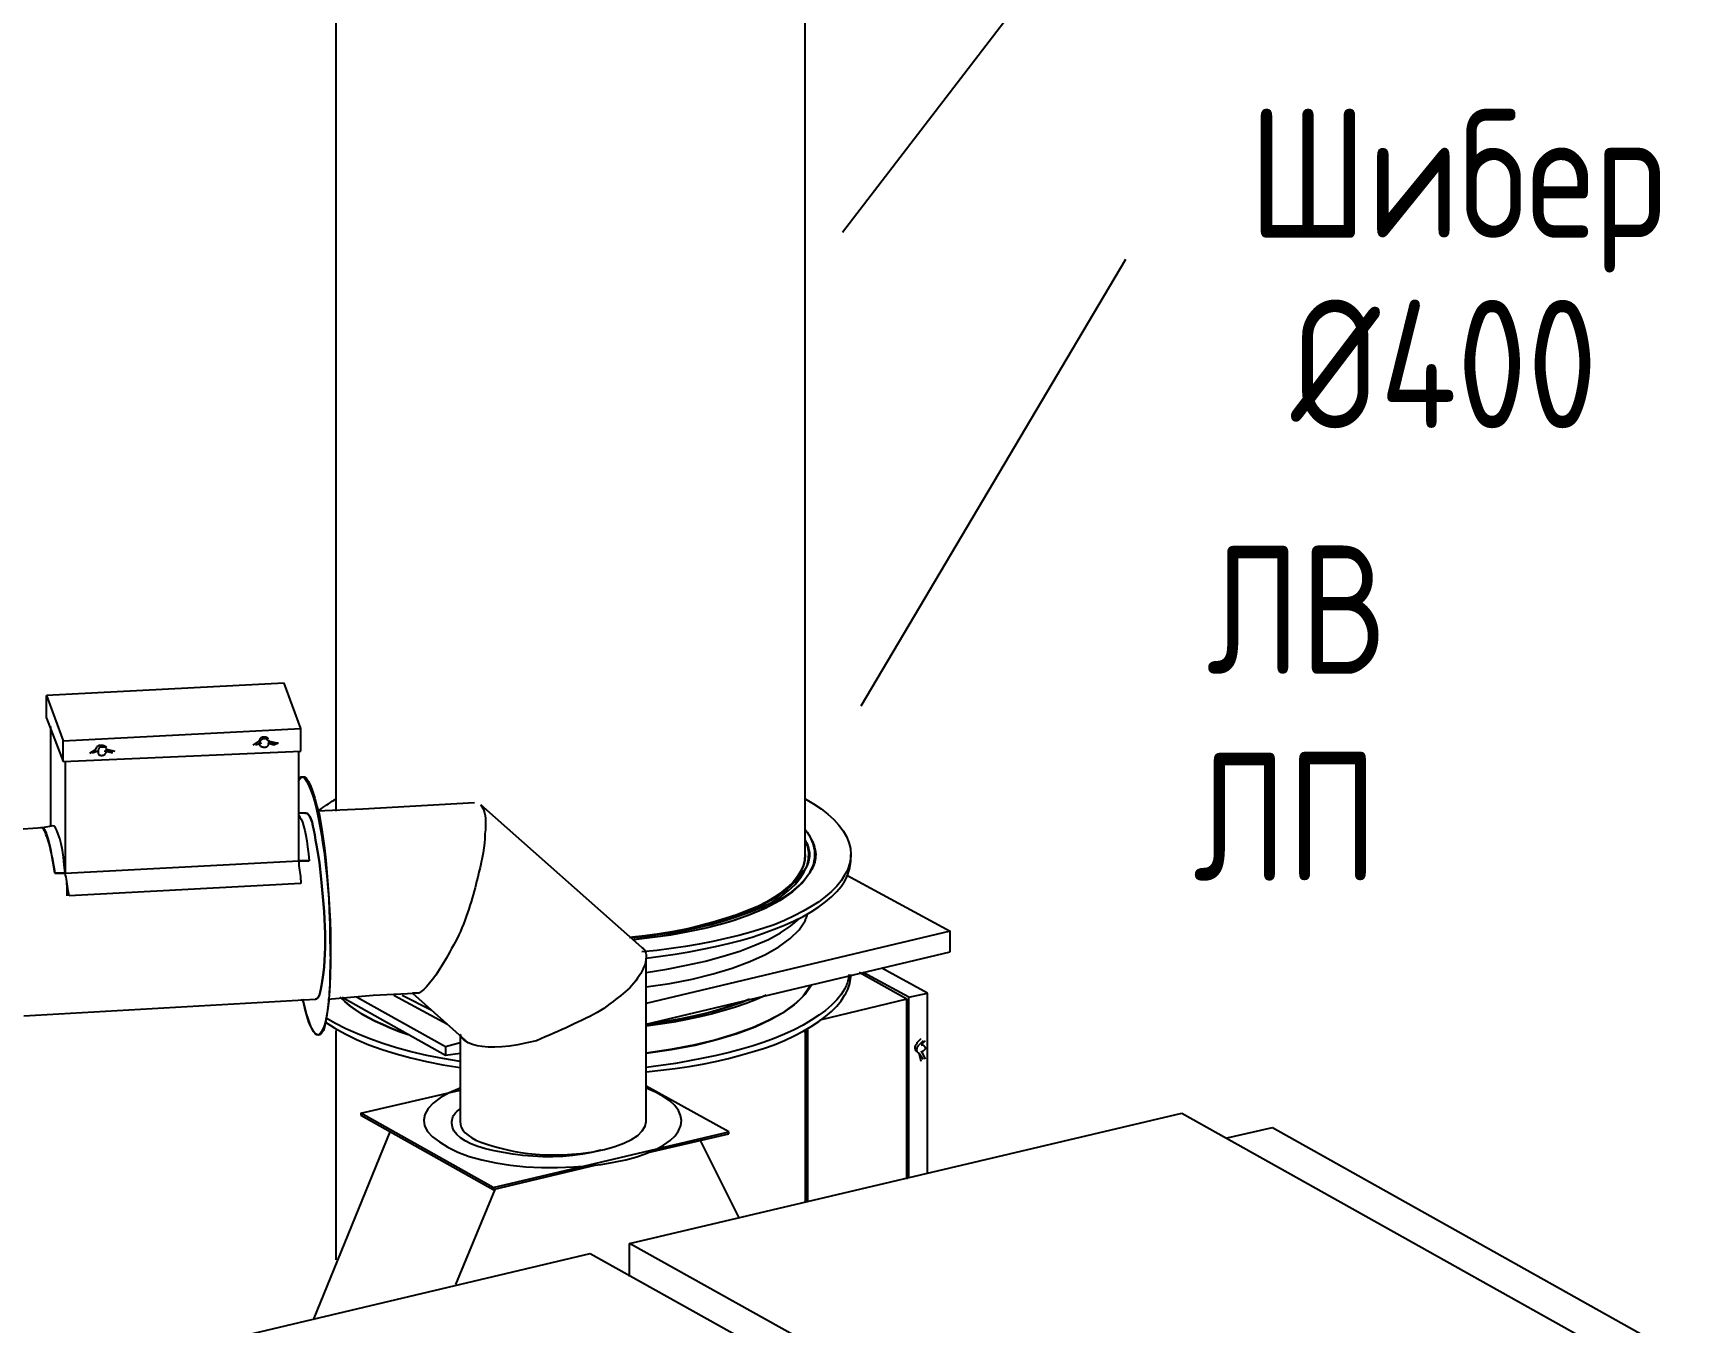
# Model space of a CAD drawing. Header units: metres. Extents: x 20 to 415, y 5 to 292.
# Drawn here: x 264.24 to 279.22, y 175.1 to 186.78 of the extents above; entities that cross this region are included whole.
import ezdxf

# ---------------------------------------------------------------- set-up
doc = ezdxf.new("R2010")
doc.units = ezdxf.units.M
for name, color, linetype in [('АРМАТУРА', 8, 'Continuous'), ('ВОЗДУХОВОДЫ', 7, 'Continuous'), ('ОБОЗНАЧЕНИЯ', 7, 'Continuous'), ('ОБОРУДОВАНИЕ', 8, 'Continuous')]:
    doc.layers.add(name, color=color, linetype=linetype)
doc.styles.add('GOST', font='isocpeur.ttf')

msp = doc.modelspace()

# ---------------------------------------------------------------- linework, layer by layer
at = {"layer": 'АРМАТУРА'}
for points in [[(266.518, 180.898), (264.365, 180.786)], [(264.365, 180.786), (264.514, 180.374)], [(264.365, 180.58), (264.365, 180.786)], [(266.668, 180.486), (266.518, 180.898)], [(264.365, 180.58), (264.514, 180.187)], [(264.402, 180.505), (264.402, 179.606)], [(264.514, 180.374), (266.668, 180.486)], [(266.668, 180.281), (266.668, 180.486)], [(264.514, 180.187), (264.514, 180.374)], [(264.814, 180.299), (264.815, 180.305), (264.816, 180.31), (264.819, 180.316), (264.822, 180.321), (264.826, 180.325), (264.83, 180.329), (264.835, 180.332), (264.84, 180.335), (264.846, 180.336), (264.851, 180.337), (264.857, 180.337), (264.863, 180.336), (264.868, 180.336), (264.874, 180.336), (264.88, 180.334), (264.885, 180.333), (264.891, 180.33), (264.896, 180.327), (264.902, 180.323), (264.908, 180.318)], [(264.908, 180.299), (264.907, 180.304), (264.906, 180.308), (264.903, 180.312), (264.9, 180.314), (264.896, 180.316), (264.892, 180.317), (264.887, 180.318), (264.881, 180.318), (264.876, 180.318), (264.87, 180.318), (264.86, 180.317), (264.852, 180.316), (264.846, 180.313), (264.841, 180.31), (264.837, 180.306), (264.835, 180.302), (264.834, 180.297), (264.833, 180.292), (264.833, 180.286), (264.833, 180.281)], [(266.237, 180.337), (266.293, 180.374)], [(266.312, 180.355), (266.256, 180.337)], [(266.312, 180.355), (266.256, 180.337)], [(266.293, 180.374), (266.294, 180.38), (266.295, 180.385), (266.298, 180.391), (266.301, 180.395), (266.305, 180.4), (266.309, 180.404), (266.314, 180.407), (266.32, 180.41), (266.325, 180.411), (266.331, 180.412), (266.336, 180.412), (266.342, 180.411), (266.347, 180.411), (266.352, 180.41), (266.356, 180.409), (266.36, 180.408), (266.364, 180.405), (266.366, 180.402), (266.368, 180.398), (266.368, 180.393)], [(266.368, 180.374), (266.368, 180.379), (266.366, 180.383), (266.364, 180.386), (266.36, 180.389), (266.356, 180.391), (266.352, 180.392), (266.347, 180.392), (266.342, 180.393), (266.336, 180.393), (266.331, 180.393), (266.325, 180.392), (266.32, 180.391), (266.314, 180.388), (266.309, 180.385), (266.305, 180.381), (266.301, 180.377), (266.298, 180.372), (266.295, 180.366), (266.294, 180.361), (266.293, 180.355)], [(266.293, 180.337), (266.298, 180.332), (266.303, 180.328), (266.306, 180.325), (266.31, 180.322), (266.314, 180.32), (266.319, 180.319), (266.324, 180.319), (266.331, 180.318), (266.339, 180.318), (266.349, 180.318), (266.354, 180.319), (266.359, 180.32), (266.362, 180.323), (266.365, 180.326), (266.368, 180.33), (266.371, 180.334), (266.374, 180.339), (266.378, 180.344), (266.382, 180.35), (266.387, 180.355)], [(266.293, 180.355), (266.293, 180.35), (266.293, 180.346), (266.293, 180.343), (266.293, 180.341), (266.293, 180.339), (266.293, 180.338), (266.293, 180.337), (266.293, 180.337), (266.293, 180.337), (266.293, 180.337)], [(266.387, 180.355), (266.387, 180.36), (266.387, 180.365), (266.386, 180.368), (266.386, 180.37), (266.385, 180.372), (266.383, 180.373), (266.38, 180.374), (266.377, 180.374), (266.373, 180.374), (266.368, 180.374)], [(266.368, 180.374), (266.462, 180.355)], [(266.424, 180.337), (266.368, 180.355)], [(266.424, 180.355), (266.368, 180.355)], [(266.462, 180.355), (266.424, 180.337)], [(266.462, 180.355), (266.424, 180.355)], [(264.514, 180.187), (266.668, 180.281)], [(264.533, 180.187), (264.533, 179.176)], [(264.758, 180.262), (264.814, 180.299)], [(264.833, 180.281), (264.777, 180.262)], [(264.833, 180.281), (264.777, 180.262)], [(264.833, 180.281), (264.833, 180.275), (264.833, 180.271), (264.833, 180.268), (264.833, 180.266), (264.833, 180.264), (264.833, 180.263), (264.833, 180.262), (264.833, 180.262), (264.833, 180.262), (264.833, 180.262)], [(264.833, 180.262), (264.833, 180.257), (264.835, 180.253), (264.837, 180.249), (264.841, 180.247), (264.845, 180.245), (264.849, 180.244), (264.854, 180.244), (264.859, 180.243), (264.865, 180.243), (264.87, 180.243), (264.876, 180.244), (264.881, 180.245), (264.887, 180.248), (264.892, 180.251), (264.896, 180.255), (264.9, 180.259), (264.903, 180.264), (264.906, 180.269), (264.907, 180.275), (264.908, 180.281)], [(264.964, 180.262), (264.889, 180.281)], [(264.964, 180.281), (264.889, 180.281)], [(264.908, 180.281), (264.908, 180.286), (264.908, 180.29), (264.908, 180.293), (264.908, 180.295), (264.908, 180.297), (264.908, 180.298), (264.908, 180.299), (264.908, 180.299), (264.908, 180.299), (264.908, 180.299)], [(264.908, 180.299), (264.983, 180.281)], [(266.649, 179.288), (266.649, 180.281)], [(264.327, 179.588), (264.322, 179.588), (264.318, 179.588), (264.315, 179.588), (264.313, 179.588), (264.311, 179.588), (264.31, 179.588), (264.309, 179.588), (264.309, 179.588), (264.309, 179.588), (264.309, 179.588)], [(264.421, 179.606), (264.327, 179.588)], [(264.44, 179.176), (264.428, 179.251), (264.417, 179.319), (264.406, 179.38), (264.395, 179.434), (264.383, 179.48), (264.372, 179.518), (264.361, 179.548), (264.35, 179.57), (264.338, 179.583), (264.327, 179.588)], [(264.533, 179.176), (264.526, 179.252), (264.518, 179.321), (264.508, 179.384), (264.496, 179.441), (264.484, 179.489), (264.471, 179.53), (264.458, 179.563), (264.445, 179.587), (264.433, 179.602), (264.421, 179.606)], [(266.649, 179.7), (266.66, 179.685), (266.671, 179.665), (266.682, 179.637), (266.693, 179.604), (266.703, 179.564), (266.712, 179.519), (266.721, 179.469), (266.729, 179.414), (266.736, 179.353), (266.743, 179.288)], [(264.365, 179.513), (264.371, 179.494), (264.378, 179.471), (264.386, 179.444), (264.394, 179.413), (264.402, 179.38), (264.411, 179.343), (264.419, 179.304), (264.426, 179.263), (264.433, 179.22), (264.44, 179.176)], [(264.533, 179.176), (266.649, 179.288)], [(266.649, 179.288), (266.743, 179.288)], [(266.743, 179.288), (266.649, 179.288)], [(266.649, 179.288), (266.65, 179.266), (266.651, 179.245), (266.653, 179.225), (266.655, 179.205), (266.658, 179.185), (266.661, 179.166), (266.664, 179.146), (266.666, 179.125), (266.667, 179.104), (266.668, 179.082)], [(264.44, 179.176), (264.533, 179.176)], [(264.533, 179.176), (264.44, 179.176)], [(264.552, 178.97), (264.552, 178.992), (264.552, 179.015), (264.551, 179.037), (264.551, 179.059), (264.55, 179.08), (264.548, 179.101), (264.546, 179.121), (264.542, 179.14), (264.538, 179.158), (264.533, 179.176)], [(264.571, 178.97), (264.566, 178.992), (264.561, 179.015), (264.558, 179.037), (264.555, 179.059), (264.552, 179.08), (264.549, 179.101), (264.546, 179.121), (264.543, 179.14), (264.538, 179.158), (264.533, 179.176)], [(266.668, 179.082), (264.571, 178.97)], [(272.154, 178.034), (271.723, 178.277)], [(272.172, 178.052), (271.76, 178.277)], [(272.341, 178.09), (271.929, 178.315)], [(272.172, 178.052), (272.341, 178.09)], [(272.341, 176.461), (272.341, 178.09)], [(272.154, 178.034), (271.367, 177.846)], [(272.154, 176.405), (272.154, 178.034)], [(272.172, 176.423), (272.172, 178.052)], [(271.255, 176.199), (271.255, 177.772)], [(271.255, 177.772), (271.255, 177.766), (271.255, 177.76), (271.255, 177.755), (271.255, 177.749), (271.255, 177.743), (271.255, 177.738), (271.255, 177.732), (271.255, 177.727), (271.255, 177.721), (271.255, 177.715)], [(271.236, 177.753), (271.236, 177.752), (271.236, 177.751), (271.236, 177.749), (271.236, 177.746), (271.236, 177.743), (271.236, 177.741), (271.236, 177.738), (271.236, 177.736), (271.236, 177.735), (271.236, 177.734)], [(271.236, 177.734), (271.236, 176.199)], [(271.255, 177.715), (271.255, 176.199)], [(272.247, 177.641), (272.247, 177.635), (272.245, 177.631), (272.243, 177.628), (272.241, 177.625), (272.238, 177.622), (272.235, 177.619), (272.233, 177.616), (272.231, 177.612), (272.229, 177.608), (272.229, 177.603), (272.229, 177.597), (272.229, 177.592), (272.229, 177.587), (272.23, 177.582), (272.231, 177.577), (272.233, 177.573), (272.235, 177.57), (272.238, 177.568), (272.242, 177.566), (272.247, 177.566)], [(272.247, 177.641), (272.285, 177.678)], [(272.266, 177.547), (272.261, 177.547), (272.257, 177.549), (272.254, 177.552), (272.251, 177.555), (272.25, 177.559), (272.249, 177.563), (272.248, 177.568), (272.247, 177.573), (272.247, 177.579), (272.247, 177.584), (272.248, 177.59), (272.249, 177.595), (272.251, 177.601), (272.254, 177.606), (272.257, 177.61), (272.259, 177.614), (272.262, 177.617), (272.264, 177.62), (272.265, 177.621), (272.266, 177.622)], [(272.303, 177.659), (272.266, 177.622)], [(272.322, 177.659), (272.285, 177.622)], [(272.285, 177.622), (272.29, 177.622), (272.294, 177.622), (272.297, 177.622), (272.299, 177.622), (272.301, 177.622), (272.302, 177.622), (272.303, 177.622), (272.303, 177.622), (272.303, 177.622), (272.303, 177.622)], [(272.303, 177.622), (272.304, 177.621), (272.305, 177.62), (272.308, 177.617), (272.31, 177.614), (272.313, 177.61), (272.316, 177.606), (272.318, 177.601), (272.32, 177.595), (272.322, 177.59), (272.322, 177.584), (272.317, 177.579), (272.313, 177.575), (272.309, 177.572), (272.306, 177.568), (272.303, 177.566), (272.301, 177.563), (272.297, 177.56), (272.294, 177.556), (272.29, 177.552), (272.285, 177.547)], [(272.285, 177.472), (272.266, 177.547)], [(272.266, 177.547), (272.303, 177.491)], [(272.285, 177.566), (272.322, 177.491)]]:
    msp.add_lwpolyline(points, dxfattribs=at)
at = {"layer": 'ВОЗДУХОВОДЫ'}
for points in [[(271.236, 179.344), (271.236, 193.986)], [(266.986, 188.069), (266.986, 179.738)], [(266.649, 180.018), (266.666, 180.04), (266.683, 180.05), (266.7, 180.048), (266.718, 180.033), (266.736, 180.007), (266.754, 179.969), (266.773, 179.919), (266.793, 179.857), (266.814, 179.784), (266.836, 179.7), (266.852, 179.607), (266.867, 179.508), (266.881, 179.404), (266.893, 179.295), (266.904, 179.183), (266.913, 179.068), (266.92, 178.951), (266.925, 178.833), (266.929, 178.714), (266.93, 178.595), (266.934, 178.475), (266.935, 178.362), (266.933, 178.257), (266.929, 178.159), (266.923, 178.069), (266.915, 177.987), (266.906, 177.915), (266.896, 177.851), (266.885, 177.797), (266.874, 177.753), (266.856, 177.726), (266.838, 177.712), (266.819, 177.711), (266.8, 177.722), (266.78, 177.746), (266.76, 177.781), (266.741, 177.828), (266.722, 177.886), (266.704, 177.955), (266.686, 178.034)], [(266.649, 180.018), (266.655, 180.033), (266.662, 180.043), (266.67, 180.049), (266.679, 180.05), (266.689, 180.046), (266.699, 180.039), (266.709, 180.026), (266.72, 180.009), (266.731, 179.988), (266.743, 179.962)], [(266.743, 179.962), (266.759, 179.924), (266.776, 179.876), (266.793, 179.819), (266.809, 179.755), (266.825, 179.684), (266.84, 179.606), (266.854, 179.524), (266.868, 179.436), (266.881, 179.345), (266.892, 179.251), (266.903, 179.149), (266.912, 179.047), (266.92, 178.944), (266.927, 178.842), (266.932, 178.741), (266.936, 178.64), (266.937, 178.541), (266.937, 178.444), (266.934, 178.35), (266.93, 178.258), (266.929, 178.172), (266.925, 178.092), (266.92, 178.02), (266.913, 177.954), (266.904, 177.896), (266.893, 177.845), (266.881, 177.801), (266.867, 177.765), (266.852, 177.736), (266.836, 177.715), (266.824, 177.709), (266.812, 177.711), (266.798, 177.722), (266.784, 177.741), (266.768, 177.769), (266.753, 177.806), (266.737, 177.851), (266.72, 177.904), (266.703, 177.965), (266.686, 178.034)], [(266.705, 179.719), (266.649, 179.719)], [(266.705, 179.719), (266.716, 179.721), (266.727, 179.717), (266.738, 179.706), (266.749, 179.69), (266.759, 179.667), (266.769, 179.639), (266.777, 179.606), (266.785, 179.567), (266.793, 179.524), (266.799, 179.475), (266.809, 179.429), (266.819, 179.379), (266.828, 179.327), (266.836, 179.271), (266.843, 179.213), (266.85, 179.153), (266.856, 179.091), (266.862, 179.027), (266.868, 178.962), (266.874, 178.895), (266.879, 178.828), (266.883, 178.761), (266.885, 178.694), (266.887, 178.629), (266.888, 178.565), (266.887, 178.503), (266.885, 178.442), (266.883, 178.385), (266.879, 178.329), (266.874, 178.277), (266.868, 178.234), (266.862, 178.194), (266.856, 178.159), (266.85, 178.127), (266.843, 178.099), (266.836, 178.076), (266.828, 178.058), (266.819, 178.045), (266.809, 178.037), (266.799, 178.034)], [(266.705, 179.719), (266.716, 179.721), (266.727, 179.717), (266.738, 179.706), (266.749, 179.69), (266.759, 179.667), (266.769, 179.639), (266.777, 179.606), (266.785, 179.567), (266.793, 179.524), (266.799, 179.475), (266.809, 179.429), (266.819, 179.379), (266.828, 179.327), (266.836, 179.271), (266.843, 179.213), (266.85, 179.153), (266.856, 179.091), (266.862, 179.027), (266.868, 178.962), (266.874, 178.895), (266.879, 178.828), (266.883, 178.761), (266.885, 178.694), (266.887, 178.629), (266.888, 178.565), (266.887, 178.503), (266.885, 178.442), (266.883, 178.385), (266.879, 178.329), (266.874, 178.277), (266.868, 178.234), (266.862, 178.194), (266.856, 178.159), (266.85, 178.127), (266.843, 178.099), (266.836, 178.076), (266.828, 178.058), (266.819, 178.045), (266.809, 178.037), (266.799, 178.034)], [(266.799, 178.034), (266.809, 178.037), (266.819, 178.045), (266.828, 178.058), (266.836, 178.076), (266.843, 178.099), (266.85, 178.127), (266.856, 178.159), (266.862, 178.194), (266.868, 178.234), (266.874, 178.277), (266.879, 178.329), (266.883, 178.385), (266.885, 178.442), (266.887, 178.503), (266.888, 178.565), (266.887, 178.629), (266.885, 178.694), (266.883, 178.761), (266.879, 178.828), (266.874, 178.895), (266.868, 178.962), (266.862, 179.027), (266.856, 179.091), (266.85, 179.153), (266.843, 179.213), (266.836, 179.271), (266.828, 179.327), (266.819, 179.379), (266.809, 179.429), (266.799, 179.475), (266.793, 179.524), (266.785, 179.567), (266.777, 179.606), (266.769, 179.639), (266.759, 179.667), (266.749, 179.69), (266.738, 179.706), (266.727, 179.717), (266.716, 179.721), (266.705, 179.719)], [(267.229, 179.756), (266.817, 179.738)], [(268.24, 179.812), (267.229, 179.756)], [(268.297, 179.794), (268.307, 179.781), (268.317, 179.765), (268.325, 179.745), (268.331, 179.723), (268.336, 179.698), (268.34, 179.67), (268.341, 179.639), (268.341, 179.606), (268.339, 179.57), (268.334, 179.532), (268.333, 179.491), (268.33, 179.449), (268.325, 179.406), (268.319, 179.361), (268.311, 179.316), (268.302, 179.272), (268.292, 179.227), (268.281, 179.184), (268.27, 179.141), (268.259, 179.101)], [(269.757, 178.502), (268.297, 179.794)], [(264.327, 179.588), (264.065, 179.569)], [(264.365, 179.513), (264.359, 179.529), (264.354, 179.542), (264.348, 179.554), (264.344, 179.564), (264.339, 179.571), (264.335, 179.578), (264.332, 179.582), (264.329, 179.585), (264.328, 179.587), (264.327, 179.588)], [(269.645, 178.595), (269.783, 178.609), (269.916, 178.626), (270.045, 178.648), (270.169, 178.673), (270.288, 178.701), (270.402, 178.732), (270.511, 178.765), (270.615, 178.8), (270.713, 178.838), (270.806, 178.876), (270.886, 178.917), (270.958, 178.959), (271.022, 179.003), (271.079, 179.049), (271.126, 179.096), (271.166, 179.145), (271.196, 179.194), (271.218, 179.244), (271.232, 179.294), (271.236, 179.344)], [(268.259, 179.101), (268.253, 179.072), (268.246, 179.043), (268.238, 179.012), (268.229, 178.981), (268.219, 178.949), (268.209, 178.916), (268.199, 178.883), (268.188, 178.85), (268.177, 178.816), (268.166, 178.783), (268.154, 178.749), (268.141, 178.715), (268.127, 178.682), (268.113, 178.649), (268.098, 178.617), (268.082, 178.585), (268.066, 178.553), (268.049, 178.523), (268.033, 178.493), (268.016, 178.464), (267.983, 178.405), (267.951, 178.35), (267.92, 178.3), (267.89, 178.254), (267.861, 178.214), (267.834, 178.179), (267.807, 178.148), (267.782, 178.123), (267.758, 178.104), (267.735, 178.09)], [(269.794, 178.408), (269.793, 178.391), (269.79, 178.372), (269.785, 178.353), (269.778, 178.333), (269.769, 178.312), (269.758, 178.291), (269.746, 178.269), (269.732, 178.247), (269.717, 178.225), (269.701, 178.202), (269.683, 178.18), (269.665, 178.159), (269.646, 178.139), (269.626, 178.12), (269.605, 178.102), (269.584, 178.084), (269.562, 178.066), (269.54, 178.049), (269.517, 178.032), (269.495, 178.015)], [(269.757, 178.502), (269.767, 178.496), (269.775, 178.488), (269.782, 178.48), (269.786, 178.472), (269.79, 178.462), (269.792, 178.452), (269.794, 178.441), (269.794, 178.43), (269.794, 178.419), (269.794, 178.408)], [(269.794, 177.435), (269.794, 178.408)], [(266.911, 178.034), (267.323, 178.071)], [(267.323, 178.071), (267.697, 178.09)], [(267.697, 178.09), (267.697, 178.09), (267.696, 178.09), (267.693, 178.09), (267.691, 178.09), (267.688, 178.09), (267.685, 178.09), (267.683, 178.09), (267.681, 178.09), (267.679, 178.09), (267.679, 178.09)], [(267.679, 178.09), (268.184, 177.641)], [(267.735, 178.09), (267.73, 178.09), (267.726, 178.09), (267.722, 178.09), (267.719, 178.09), (267.716, 178.09), (267.713, 178.09), (267.71, 178.09), (267.707, 178.09), (267.702, 178.09), (267.697, 178.09)], [(264.159, 177.884), (266.799, 178.034)], [(269.495, 178.015), (269.467, 177.993), (269.438, 177.972), (269.41, 177.952), (269.38, 177.933), (269.35, 177.914), (269.318, 177.896), (269.286, 177.879), (269.251, 177.862), (269.215, 177.845), (269.177, 177.828), (269.142, 177.811), (269.107, 177.794), (269.071, 177.777), (269.034, 177.76), (268.996, 177.743), (268.958, 177.727), (268.92, 177.71), (268.881, 177.693), (268.841, 177.676), (268.802, 177.659), (268.715, 177.639), (268.634, 177.623), (268.558, 177.611), (268.488, 177.604), (268.423, 177.601), (268.364, 177.601), (268.311, 177.606), (268.263, 177.614), (268.221, 177.625), (268.184, 177.641)], [(266.986, 177.753), (266.986, 175.675)], [(268.184, 177.641), (268.174, 177.646), (268.164, 177.652), (268.155, 177.658), (268.147, 177.664), (268.14, 177.671), (268.133, 177.678), (268.127, 177.686), (268.121, 177.695), (268.115, 177.705), (268.109, 177.715)], [(268.109, 177.697), (268.109, 177.472)], [(271.236, 177.734), (271.236, 177.735), (271.236, 177.736), (271.236, 177.738), (271.236, 177.741), (271.236, 177.743), (271.236, 177.746), (271.236, 177.749), (271.236, 177.751), (271.236, 177.752), (271.236, 177.753)], [(268.109, 177.472), (268.109, 177.466), (268.109, 177.461), (268.109, 177.456), (268.109, 177.451), (268.109, 177.446), (268.109, 177.442), (268.109, 177.439), (268.109, 177.437), (268.109, 177.435), (268.109, 177.435)], [(268.109, 177.435), (268.109, 176.929)], [(269.794, 176.929), (269.794, 177.435)], [(268.109, 177.229), (268.011, 177.187), (267.93, 177.142), (267.866, 177.094), (267.82, 177.044), (267.791, 176.992), (267.78, 176.94), (267.788, 176.888), (267.814, 176.837), (267.859, 176.788), (267.922, 176.742), (267.998, 176.694), (268.088, 176.65), (268.192, 176.612), (268.307, 176.579), (268.432, 176.552), (268.565, 176.532), (268.704, 176.517), (268.847, 176.51), (268.993, 176.51), (269.139, 176.517)], [(269.139, 176.517), (269.266, 176.526), (269.387, 176.539), (269.502, 176.558), (269.61, 176.581), (269.71, 176.608), (269.801, 176.64), (269.882, 176.675), (269.952, 176.713), (270.011, 176.754), (270.057, 176.798), (270.089, 176.843), (270.108, 176.89), (270.114, 176.936), (270.107, 176.982), (270.087, 177.027), (270.054, 177.072), (270.008, 177.114), (269.949, 177.155), (269.878, 177.193), (269.794, 177.229)], [(268.109, 176.929), (268.112, 176.901), (268.121, 176.875), (268.135, 176.85), (268.156, 176.826), (268.182, 176.803), (268.215, 176.781), (268.253, 176.76), (268.299, 176.74), (268.351, 176.722), (268.409, 176.704), (268.467, 176.688), (268.528, 176.673), (268.591, 176.66), (268.657, 176.648), (268.725, 176.639), (268.794, 176.632), (268.865, 176.627), (268.938, 176.625), (269.01, 176.626), (269.083, 176.629)], [(268.109, 176.929), (268.112, 176.901), (268.121, 176.875), (268.135, 176.85), (268.156, 176.826), (268.182, 176.803), (268.215, 176.781), (268.253, 176.76), (268.299, 176.74), (268.351, 176.722), (268.409, 176.704), (268.467, 176.688), (268.528, 176.673), (268.591, 176.66), (268.657, 176.648), (268.725, 176.639), (268.794, 176.632), (268.865, 176.627), (268.938, 176.625), (269.01, 176.626), (269.083, 176.629)], [(269.083, 176.629), (269.203, 176.638), (269.315, 176.653), (269.418, 176.674), (269.511, 176.7), (269.593, 176.73), (269.663, 176.764), (269.719, 176.802), (269.76, 176.842), (269.786, 176.885), (269.794, 176.929)], [(269.083, 176.629), (269.203, 176.638), (269.315, 176.653), (269.418, 176.674), (269.511, 176.7), (269.593, 176.73), (269.663, 176.764), (269.719, 176.802), (269.76, 176.842), (269.786, 176.885), (269.794, 176.929)]]:
    msp.add_lwpolyline(points, dxfattribs=at)
at = {"layer": 'ОБОЗНАЧЕНИЯ'}
for points in [[(271.573, 184.98), (274.719, 189.081)], [(271.742, 180.692), (274.138, 184.737)]]:
    msp.add_lwpolyline(points, dxfattribs=at)
at = {"layer": 'ОБОРУДОВАНИЕ'}
for points in [[(266.817, 179.738), (266.834, 179.749), (266.851, 179.76), (266.868, 179.771), (266.885, 179.782), (266.902, 179.794), (266.919, 179.805), (266.935, 179.816), (266.952, 179.827), (266.969, 179.839), (266.986, 179.85)], [(271.236, 179.85), (271.311, 179.804), (271.38, 179.758), (271.441, 179.71), (271.494, 179.661), (271.54, 179.611), (271.579, 179.56), (271.609, 179.508), (271.63, 179.454), (271.644, 179.4), (271.648, 179.344)], [(269.682, 178.577), (269.853, 178.596), (270.018, 178.619), (270.176, 178.647), (270.327, 178.679), (270.469, 178.715), (270.602, 178.755), (270.725, 178.798), (270.838, 178.846), (270.94, 178.897), (271.03, 178.951), (271.113, 179.008), (271.183, 179.068), (271.239, 179.128), (271.281, 179.19), (271.309, 179.253), (271.323, 179.316), (271.323, 179.38), (271.308, 179.444), (271.279, 179.507), (271.236, 179.569)], [(271.236, 179.569), (271.252, 179.547), (271.267, 179.524), (271.281, 179.502), (271.293, 179.479), (271.304, 179.457), (271.313, 179.434), (271.32, 179.412), (271.325, 179.389), (271.329, 179.367), (271.33, 179.344)], [(269.663, 178.595), (269.818, 178.609), (269.968, 178.629), (270.113, 178.652), (270.252, 178.681), (270.384, 178.712), (270.51, 178.748), (270.629, 178.786), (270.739, 178.827), (270.842, 178.87), (270.937, 178.914), (271.016, 178.965), (271.084, 179.019), (271.143, 179.074), (271.19, 179.13), (271.227, 179.188), (271.252, 179.245), (271.266, 179.303), (271.268, 179.361), (271.258, 179.419), (271.236, 179.475)], [(269.663, 178.595), (269.818, 178.609), (269.968, 178.629), (270.113, 178.652), (270.252, 178.681), (270.384, 178.712), (270.51, 178.748), (270.629, 178.786), (270.739, 178.827), (270.842, 178.87), (270.937, 178.914), (271.016, 178.965), (271.084, 179.019), (271.143, 179.074), (271.19, 179.13), (271.227, 179.188), (271.252, 179.245), (271.266, 179.303), (271.268, 179.361), (271.258, 179.419), (271.236, 179.475)], [(271.236, 179.475), (271.242, 179.464), (271.247, 179.453), (271.253, 179.441), (271.258, 179.429), (271.262, 179.417), (271.266, 179.404), (271.269, 179.39), (271.272, 179.376), (271.273, 179.361), (271.274, 179.344)], [(271.236, 179.344), (271.232, 179.294), (271.218, 179.244), (271.196, 179.194), (271.166, 179.145), (271.126, 179.096), (271.079, 179.049), (271.022, 179.003), (270.958, 178.959), (270.886, 178.917), (270.806, 178.876), (270.713, 178.838), (270.615, 178.8), (270.511, 178.765), (270.402, 178.732), (270.288, 178.701), (270.169, 178.673), (270.045, 178.648), (269.916, 178.626), (269.783, 178.609), (269.645, 178.595)], [(271.274, 179.344), (271.273, 179.327), (271.271, 179.311), (271.269, 179.294), (271.265, 179.278), (271.26, 179.263), (271.253, 179.247), (271.246, 179.233), (271.238, 179.219), (271.228, 179.206), (271.217, 179.195)], [(271.33, 179.344), (271.329, 179.327), (271.328, 179.311), (271.325, 179.294), (271.321, 179.277), (271.316, 179.26), (271.31, 179.243), (271.302, 179.226), (271.294, 179.21), (271.284, 179.193), (271.274, 179.176)], [(271.648, 179.344), (271.648, 179.327), (271.646, 179.309), (271.643, 179.29), (271.639, 179.27), (271.634, 179.251), (271.628, 179.231), (271.621, 179.212), (271.612, 179.193), (271.603, 179.175), (271.592, 179.157)], [(271.592, 179.101), (271.603, 179.123), (271.612, 179.144), (271.621, 179.164), (271.628, 179.184), (271.634, 179.204), (271.639, 179.224), (271.643, 179.244), (271.646, 179.264), (271.648, 179.285), (271.648, 179.307)], [(271.648, 179.307), (271.648, 179.344)], [(271.217, 179.195), (271.154, 179.107), (271.067, 179.024), (270.956, 178.947), (270.824, 178.876), (270.672, 178.811), (270.502, 178.752), (270.314, 178.701), (270.111, 178.658), (269.894, 178.622), (269.663, 178.595)], [(271.274, 179.176), (271.21, 179.088), (271.121, 179.006), (271.008, 178.928), (270.873, 178.857), (270.717, 178.792), (270.542, 178.734), (270.349, 178.682), (270.141, 178.639), (269.918, 178.604), (269.682, 178.577)], [(271.592, 179.157), (271.56, 179.107), (271.52, 179.058), (271.473, 179.01), (271.419, 178.964), (271.358, 178.918), (271.29, 178.874), (271.216, 178.831), (271.135, 178.789), (271.048, 178.748), (270.955, 178.708), (270.852, 178.675), (270.744, 178.643), (270.633, 178.613), (270.517, 178.584), (270.398, 178.558), (270.276, 178.534), (270.15, 178.512), (270.022, 178.493), (269.891, 178.477), (269.757, 178.464)], [(271.611, 179.157), (272.547, 178.652)], [(269.794, 178.408), (269.928, 178.426), (270.057, 178.444), (270.183, 178.465), (270.306, 178.487), (270.424, 178.511), (270.539, 178.538), (270.649, 178.567), (270.756, 178.598), (270.858, 178.633), (270.955, 178.67), (271.048, 178.706), (271.135, 178.744), (271.216, 178.785), (271.29, 178.827), (271.358, 178.872), (271.419, 178.917), (271.473, 178.963), (271.52, 179.009), (271.56, 179.056), (271.592, 179.101)], [(269.794, 178.277), (269.982, 178.307), (270.161, 178.342), (270.332, 178.381), (270.492, 178.424), (270.642, 178.471), (270.779, 178.523), (270.902, 178.577), (271.011, 178.636), (271.104, 178.698), (271.18, 178.764)], [(269.794, 178.146), (270.008, 178.178), (270.21, 178.217), (270.4, 178.264), (270.574, 178.317), (270.733, 178.375), (270.874, 178.44), (270.997, 178.51), (271.099, 178.584), (271.179, 178.663), (271.236, 178.745)], [(271.236, 178.745), (271.237, 178.751), (271.238, 178.756), (271.24, 178.762), (271.243, 178.768), (271.246, 178.773), (271.248, 178.779), (271.251, 178.785), (271.253, 178.79), (271.254, 178.796), (271.255, 178.801)], [(272.547, 178.652), (269.794, 177.996)], [(272.547, 178.464), (272.547, 178.652)], [(269.794, 177.809), (272.547, 178.464)], [(271.592, 178.071), (271.603, 178.088), (271.612, 178.105), (271.621, 178.122), (271.628, 178.14), (271.634, 178.158), (271.639, 178.176), (271.643, 178.196), (271.646, 178.216), (271.648, 178.236), (271.648, 178.258)], [(271.629, 178.258), (271.629, 178.242), (271.627, 178.227), (271.625, 178.213), (271.621, 178.199), (271.618, 178.186), (271.613, 178.174), (271.608, 178.162), (271.603, 178.15), (271.598, 178.139), (271.592, 178.127)], [(267.51, 178.071), (267.997, 177.809)], [(267.585, 178.071), (267.847, 177.94)], [(269.794, 177.547), (270.023, 177.579), (270.238, 177.62), (270.436, 177.669), (270.618, 177.724), (270.782, 177.786), (270.927, 177.853), (271.051, 177.925), (271.155, 178.002), (271.235, 178.082), (271.292, 178.165)], [(271.274, 178.146), (271.216, 178.064), (271.134, 177.985), (271.03, 177.91), (270.904, 177.841), (270.759, 177.776), (270.595, 177.717), (270.416, 177.664), (270.222, 177.618), (270.014, 177.579), (269.794, 177.547)], [(271.592, 178.127), (271.56, 178.077), (271.52, 178.028), (271.473, 177.981), (271.419, 177.934), (271.358, 177.889), (271.29, 177.844), (271.216, 177.801), (271.135, 177.759), (271.048, 177.718), (270.955, 177.678), (270.862, 177.645), (270.763, 177.613), (270.657, 177.582), (270.547, 177.553), (270.431, 177.526), (270.311, 177.5), (270.187, 177.476), (270.059, 177.454), (269.928, 177.434), (269.794, 177.416)], [(270.88, 178.071), (270.793, 178.033), (270.701, 177.997), (270.603, 177.963), (270.501, 177.932), (270.394, 177.903), (270.282, 177.876), (270.166, 177.851), (270.046, 177.828), (269.922, 177.808), (269.794, 177.79)], [(269.794, 177.378), (269.928, 177.391), (270.057, 177.407), (270.183, 177.426), (270.306, 177.448), (270.424, 177.472), (270.539, 177.498), (270.649, 177.527), (270.756, 177.557), (270.858, 177.589), (270.955, 177.622), (271.048, 177.662), (271.135, 177.703), (271.216, 177.745), (271.29, 177.788), (271.358, 177.832), (271.419, 177.878), (271.473, 177.925), (271.52, 177.972), (271.56, 178.021), (271.592, 178.071)], [(271.292, 178.165), (271.292, 178.164), (271.29, 178.163), (271.288, 178.161), (271.286, 178.158), (271.283, 178.155), (271.28, 178.153), (271.278, 178.15), (271.276, 178.148), (271.274, 178.147), (271.274, 178.146)], [(266.668, 178.034), (266.673, 178.029), (266.677, 178.025), (266.68, 178.022), (266.682, 178.019), (266.684, 178.017), (266.685, 178.016), (266.686, 178.016), (266.686, 178.015), (266.686, 178.015), (266.686, 178.015)], [(267.023, 178.052), (267.065, 178.014), (267.111, 177.976), (267.162, 177.94), (267.217, 177.904), (267.276, 177.87), (267.34, 177.837), (267.409, 177.805), (267.482, 177.774), (267.559, 177.744), (267.641, 177.715)], [(267.641, 177.715), (267.559, 177.744), (267.482, 177.774), (267.409, 177.805), (267.34, 177.837), (267.276, 177.87), (267.217, 177.904), (267.162, 177.94), (267.111, 177.976), (267.065, 178.014), (267.023, 178.052)], [(267.042, 178.052), (267.978, 177.528)], [(267.978, 177.603), (267.173, 178.052)], [(269.794, 177.809), (269.901, 177.822), (270.005, 177.838), (270.108, 177.856), (270.208, 177.877), (270.305, 177.9), (270.398, 177.925), (270.488, 177.951), (270.574, 177.978), (270.655, 178.006), (270.731, 178.034)], [(270.731, 178.034), (270.655, 178.006), (270.574, 177.978), (270.488, 177.951), (270.398, 177.925), (270.305, 177.9), (270.208, 177.877), (270.108, 177.856), (270.005, 177.838), (269.901, 177.822), (269.794, 177.809)], [(268.109, 177.472), (267.955, 177.497), (267.808, 177.526), (267.668, 177.558), (267.535, 177.594), (267.41, 177.634), (267.291, 177.676), (267.18, 177.72), (267.076, 177.767), (266.981, 177.815), (266.892, 177.865)], [(266.892, 177.828), (266.976, 177.773), (267.069, 177.72), (267.172, 177.67), (267.283, 177.623), (267.403, 177.58), (267.53, 177.539), (267.665, 177.503), (267.807, 177.47), (267.955, 177.441), (268.109, 177.416)], [(268.109, 177.641), (267.978, 177.603)], [(267.978, 177.603), (267.978, 177.528)], [(267.978, 177.528), (268.109, 177.547)], [(267.211, 177.004), (268.109, 177.21)], [(270.543, 176.835), (269.794, 177.247)], [(268.034, 176.91), (268.035, 176.927), (268.037, 176.942), (268.04, 176.956), (268.045, 176.97), (268.051, 176.983), (268.059, 176.995), (268.068, 177.007), (268.08, 177.019), (268.094, 177.03), (268.109, 177.041)], [(268.409, 176.33), (267.211, 177.004)], [(267.211, 177.004), (267.211, 176.985)], [(267.211, 176.985), (268.409, 176.311)], [(269.383, 176.667), (269.302, 176.647), (269.217, 176.631), (269.13, 176.619), (269.04, 176.612), (268.95, 176.608), (268.858, 176.609), (268.767, 176.613), (268.677, 176.621), (268.588, 176.633), (268.503, 176.648), (268.417, 176.662), (268.339, 176.679), (268.269, 176.7), (268.208, 176.724), (268.156, 176.751), (268.113, 176.78), (268.079, 176.811), (268.054, 176.843), (268.04, 176.877), (268.034, 176.91)], [(269.645, 175.824), (274.644, 177.004)], [(274.644, 177.004), (281.366, 173.241)], [(275.056, 176.779), (275.468, 176.873)], [(275.468, 176.873), (283.388, 172.435)], [(267.473, 176.835), (266.78, 175.132)], [(268.409, 176.33), (270.543, 176.835)], [(269.813, 176.648), (270.543, 176.817)], [(270.281, 176.761), (270.637, 176.049)], [(270.543, 176.817), (270.543, 176.835)], [(268.409, 176.311), (269.345, 176.536)], [(268.072, 175.45), (268.428, 176.311)], [(268.409, 176.311), (268.409, 176.33)], [(276.385, 172.061), (269.645, 175.824)], [(269.645, 175.525), (269.645, 175.824)], [(264.309, 174.551), (269.289, 175.731)], [(269.289, 175.731), (276.029, 171.967)]]:
    msp.add_lwpolyline(points, dxfattribs=at)

# ---------------------------------------------------------------- texts
at = {"layer": 'ОБОЗНАЧЕНИЯ', "style": 'GOST', "width": 0.8}
for s, p in [('Шибер', (275.25, 184.931)), ('%%c400', (275.634, 183.206)), ('ЛВ', (274.872, 180.982)), ('ЛП', (274.751, 179.108))]:
    msp.add_text(s, height=1.1615, dxfattribs=at).set_placement(p)

doc.saveas('drawing.dxf')
